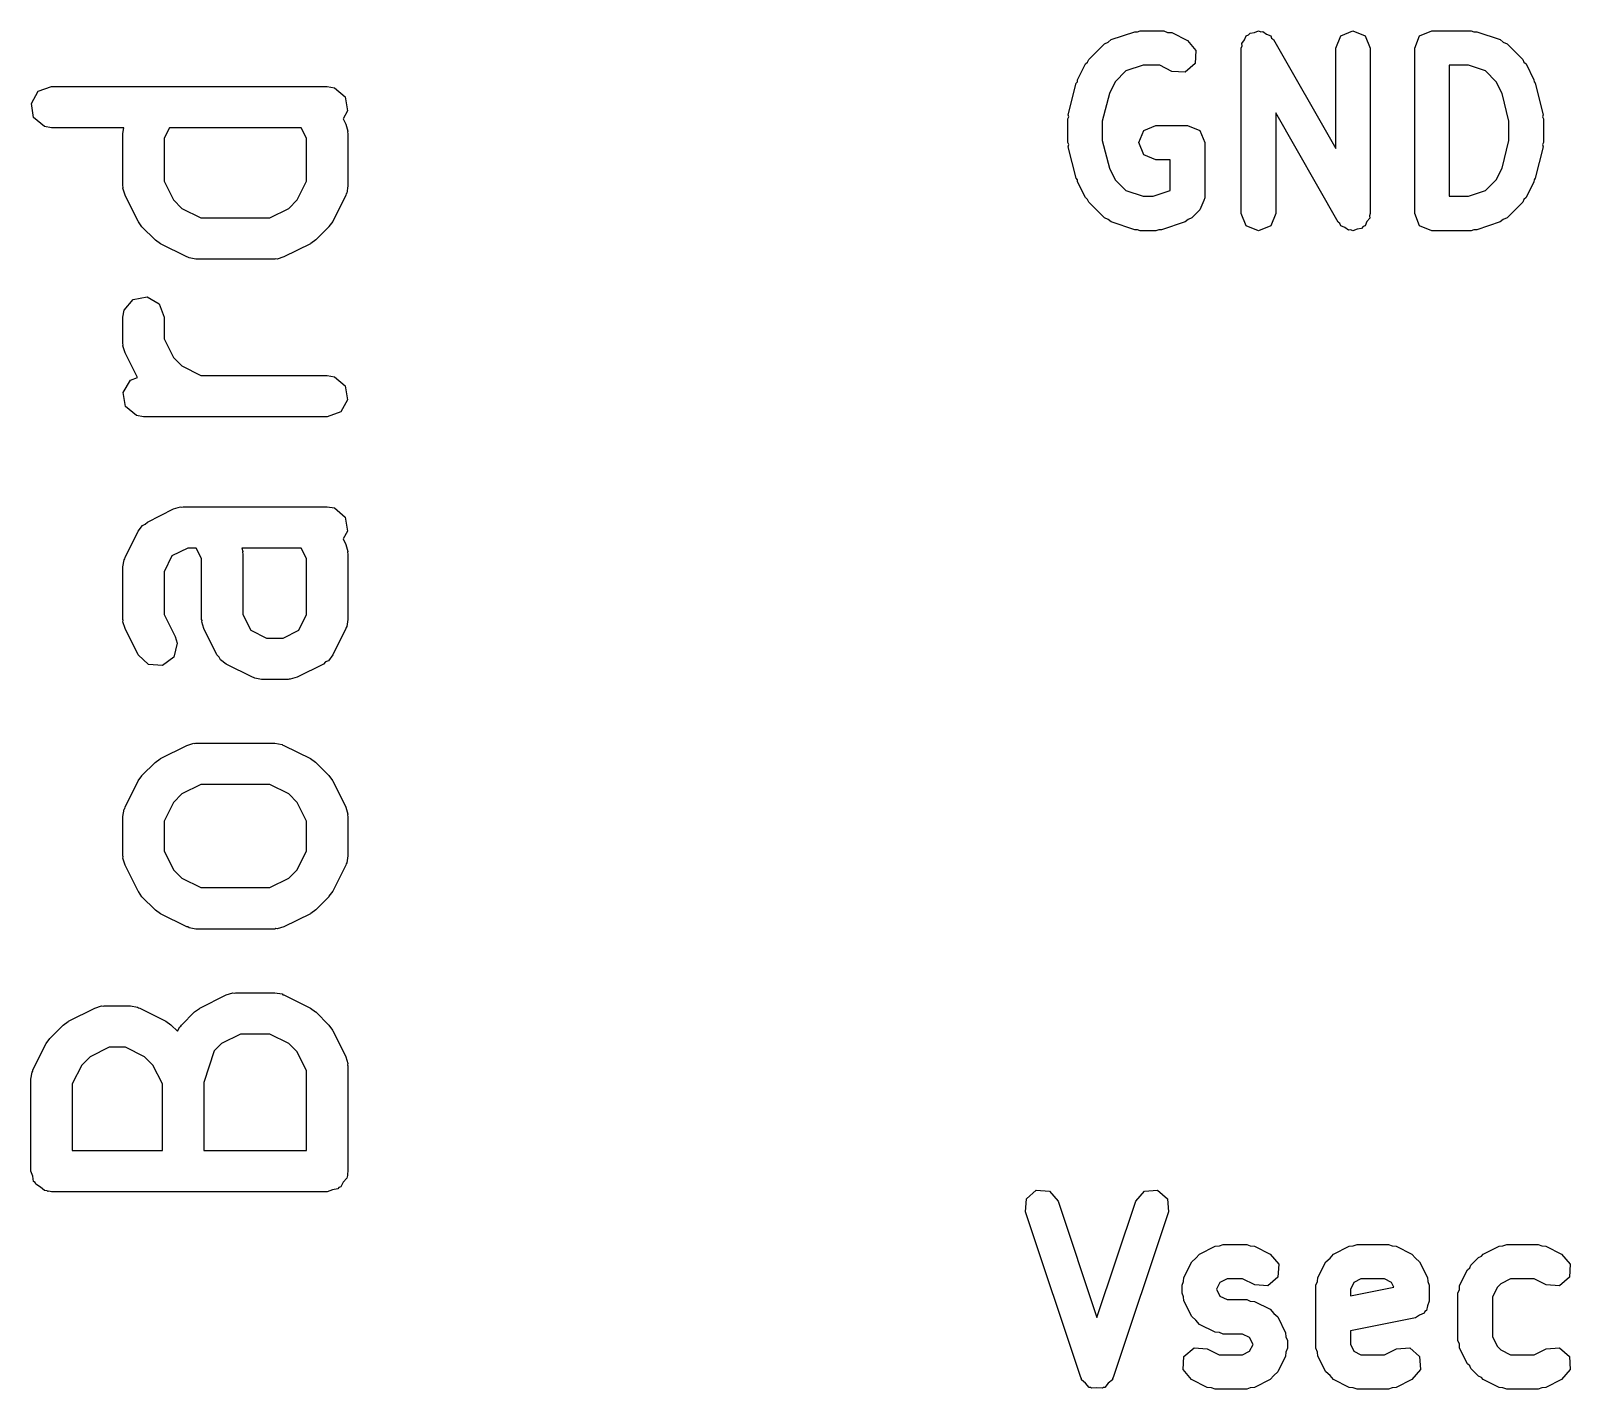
# Model space of a CAD drawing. Extents: x 83.4 to 116.6, y -116.6 to -83.4.
# Drawn here: x 109.38 to 114.96, y -97.93 to -93.01 of the extents above; entities that cross this region are included whole.
import ezdxf

# ---------------------------------------------------------------- set-up
doc = ezdxf.new("R2010")
doc.units = 0
doc.layers.add('BLACK', color=7, linetype='CONTINUOUS')

msp = doc.modelspace()

# ---------------------------------------------------------------- linework, layer by layer
at = {"layer": 'BLACK', "linetype": 'CONTINUOUS'}
for p, q in [((113.27, -93.0558), (113.284, -93.0502)), ((113.284, -93.0502), (113.295, -93.0407)), ((113.295, -93.0407), (113.38, -93.0121)), ((113.38, -93.0121), (113.39, -93.0129)), ((113.39, -93.0129), (113.4, -93.0089)), ((113.4, -93.0089), (113.486, -93.0089)), ((113.486, -93.0089), (113.499, -93.0145)), ((113.499, -93.0145), (113.514, -93.0155)), ((113.514, -93.0155), (113.571, -93.0441)), ((113.571, -93.0441), (113.602, -93.0802)), ((113.768, -93.055), (113.778, -93.0422)), ((113.778, -93.0422), (113.784, -93.0272)), ((113.784, -93.0272), (113.792, -93.0239)), ((113.792, -93.0239), (113.798, -93.0172)), ((113.798, -93.0172), (113.814, -93.0151)), ((113.814, -93.0151), (113.829, -93.0089)), ((113.829, -93.0089), (113.837, -93.0122)), ((113.837, -93.0122), (113.845, -93.0111)), ((113.845, -93.0111), (113.858, -93.021)), ((113.858, -93.021), (113.873, -93.0272)), ((113.873, -93.0272), (113.876, -93.0352)), ((113.876, -93.0352), (113.883, -93.0404)), ((113.883, -93.0404), (114.109, -93.4361)), ((114.109, -93.0714), (114.127, -93.0272)), ((114.127, -93.0272), (114.171, -93.0089)), ((114.171, -93.0089), (114.216, -93.0272)), ((114.216, -93.0272), (114.234, -93.0714)), ((114.395, -93.0714), (114.413, -93.0272)), ((114.413, -93.0272), (114.457, -93.0089)), ((114.457, -93.0089), (114.6, -93.0089)), ((114.6, -93.0089), (114.61, -93.0129)), ((114.61, -93.0129), (114.62, -93.0121)), ((114.62, -93.0121), (114.705, -93.0407)), ((114.705, -93.0407), (114.716, -93.0502)), ((114.716, -93.0502), (114.73, -93.0558)), ((113.213, -93.1129), (113.27, -93.0558)), ((113.602, -93.0802), (113.599, -93.128)), ((113.766, -93.0714), (113.769, -93.0635)), ((113.766, -93.6714), (113.766, -93.0714)), ((113.769, -93.0635), (113.768, -93.055)), ((114.109, -93.4361), (114.109, -93.0714)), ((114.234, -93.0714), (114.234, -93.6714)), ((114.395, -93.6714), (114.395, -93.0714)), ((114.73, -93.0558), (114.787, -93.1129)), ((113.173, -93.1863), (113.201, -93.1292)), ((113.201, -93.1292), (113.209, -93.1225)), ((113.209, -93.1225), (113.213, -93.1129)), ((113.348, -93.1546), (113.309, -93.1942)), ((113.41, -93.1339), (113.348, -93.1546)), ((113.471, -93.1339), (113.41, -93.1339)), ((113.515, -93.1559), (113.471, -93.1339)), ((113.563, -93.1593), (113.515, -93.1559)), ((113.599, -93.128), (113.563, -93.1593)), ((114.52, -93.1339), (114.52, -93.6089)), ((114.59, -93.1339), (114.52, -93.1339)), ((114.652, -93.1546), (114.59, -93.1339)), ((114.691, -93.1942), (114.652, -93.1546)), ((114.787, -93.1129), (114.791, -93.1225)), ((114.791, -93.1225), (114.799, -93.1292)), ((114.799, -93.1292), (114.827, -93.1863)), ((109.404, -93.2283), (109.452, -93.2107)), ((109.452, -93.2107), (110.452, -93.2107)), ((110.452, -93.2107), (110.478, -93.2152)), ((110.478, -93.2152), (110.517, -93.2482)), ((113.139, -93.3134), (113.168, -93.1991)), ((113.168, -93.1991), (113.172, -93.1934)), ((113.172, -93.1934), (113.173, -93.1863)), ((113.309, -93.1942), (113.288, -93.2361)), ((114.712, -93.2361), (114.691, -93.1942)), ((114.827, -93.1863), (114.828, -93.1934)), ((114.828, -93.1934), (114.832, -93.1991)), ((114.832, -93.1991), (114.861, -93.3134)), ((109.379, -93.2727), (109.404, -93.2283)), ((109.387, -93.3232), (109.379, -93.2727)), ((110.517, -93.2482), (110.526, -93.2987)), ((113.288, -93.2361), (113.262, -93.3363)), ((114.737, -93.3363), (114.712, -93.2361)), ((109.427, -93.3562), (109.387, -93.3232)), ((110.526, -93.2987), (110.51, -93.3276)), ((110.51, -93.3276), (110.519, -93.3474)), ((113.137, -93.3286), (113.141, -93.3212)), ((113.137, -93.4143), (113.137, -93.3286)), ((113.141, -93.3212), (113.139, -93.3134)), ((114.117, -93.7024), (113.891, -93.3068)), ((113.891, -93.3068), (113.891, -93.6714)), ((114.861, -93.3134), (114.859, -93.3212)), ((114.859, -93.3212), (114.862, -93.3286)), ((114.862, -93.3286), (114.862, -93.4143)), ((109.452, -93.3607), (109.427, -93.3562)), ((109.714, -93.3607), (109.452, -93.3607)), ((109.711, -93.381), (109.714, -93.3607)), ((109.711, -93.5714), (109.711, -93.381)), ((109.88, -93.3607), (109.861, -93.3987)), ((110.358, -93.3607), (109.88, -93.3607)), ((110.377, -93.3987), (110.358, -93.3607)), ((110.519, -93.3474), (110.527, -93.3724)), ((110.527, -93.3724), (110.526, -93.3767)), ((110.526, -93.3767), (110.527, -93.381)), ((110.527, -93.381), (110.527, -93.5714)), ((113.262, -93.3363), (113.262, -93.4066)), ((113.395, -93.4143), (113.413, -93.3701)), ((113.413, -93.3701), (113.457, -93.3518)), ((113.457, -93.3518), (113.571, -93.3518)), ((113.571, -93.3518), (113.616, -93.3701)), ((113.616, -93.3701), (113.634, -93.4143)), ((114.737, -93.4066), (114.737, -93.3363)), ((109.861, -93.3987), (109.861, -93.5537)), ((110.377, -93.5537), (110.377, -93.3987)), ((113.141, -93.4216), (113.137, -93.4143)), ((113.139, -93.4294), (113.141, -93.4216)), ((113.168, -93.5437), (113.139, -93.4294)), ((113.262, -93.4066), (113.288, -93.5068)), ((113.413, -93.4585), (113.395, -93.4143)), ((113.634, -93.4143), (113.634, -93.6143)), ((114.712, -93.5068), (114.737, -93.4066)), ((114.861, -93.4294), (114.832, -93.5437)), ((114.862, -93.4143), (114.859, -93.4216)), ((114.859, -93.4216), (114.861, -93.4294)), ((113.457, -93.4768), (113.413, -93.4585)), ((113.509, -93.4768), (113.457, -93.4768)), ((113.509, -93.5883), (113.509, -93.4768)), ((109.861, -93.5537), (109.895, -93.6222)), ((110.343, -93.6222), (110.377, -93.5537)), ((113.172, -93.5494), (113.168, -93.5437)), ((113.173, -93.5565), (113.172, -93.5494)), ((113.288, -93.5068), (113.309, -93.5487)), ((113.309, -93.5487), (113.348, -93.5882)), ((114.652, -93.5882), (114.691, -93.5487)), ((114.691, -93.5487), (114.712, -93.5068)), ((114.828, -93.5494), (114.827, -93.5565)), ((114.832, -93.5437), (114.828, -93.5494)), ((109.712, -93.5756), (109.711, -93.5714)), ((109.711, -93.58), (109.712, -93.5756)), ((109.719, -93.605), (109.711, -93.58)), ((109.766, -93.7002), (109.719, -93.605)), ((110.519, -93.605), (110.472, -93.7002)), ((110.52, -93.6005), (110.519, -93.605)), ((110.523, -93.5971), (110.52, -93.6005)), ((110.527, -93.5714), (110.523, -93.5971)), ((113.201, -93.6137), (113.173, -93.5565)), ((113.348, -93.5882), (113.41, -93.6089)), ((113.41, -93.6089), (113.447, -93.6089)), ((113.447, -93.6089), (113.509, -93.5883)), ((114.52, -93.6089), (114.59, -93.6089)), ((114.59, -93.6089), (114.652, -93.5882)), ((114.827, -93.5565), (114.799, -93.6137)), ((109.895, -93.6222), (109.925, -93.6526)), ((109.925, -93.6526), (109.994, -93.6869)), ((110.244, -93.6869), (110.313, -93.6526)), ((110.313, -93.6526), (110.343, -93.6222)), ((113.209, -93.6204), (113.201, -93.6137)), ((113.213, -93.6299), (113.209, -93.6204)), ((113.27, -93.6871), (113.213, -93.6299)), ((113.616, -93.6585), (113.587, -93.687)), ((113.63, -93.6236), (113.616, -93.6585)), ((113.634, -93.6143), (113.63, -93.6236)), ((114.787, -93.6299), (114.73, -93.6871)), ((114.791, -93.6204), (114.787, -93.6299)), ((114.799, -93.6137), (114.791, -93.6204)), ((109.767, -93.7013), (109.766, -93.7002)), ((109.78, -93.7197), (109.767, -93.7013)), ((109.828, -93.7673), (109.78, -93.7197)), ((109.994, -93.6869), (110.244, -93.6869)), ((110.458, -93.7197), (110.41, -93.7673)), ((110.472, -93.7002), (110.458, -93.7182)), ((110.458, -93.7182), (110.458, -93.7197)), ((113.284, -93.6926), (113.27, -93.6871)), ((113.295, -93.7021), (113.284, -93.6926)), ((113.38, -93.7307), (113.295, -93.7021)), ((113.563, -93.7021), (113.477, -93.7307)), ((113.574, -93.6926), (113.563, -93.7021)), ((113.587, -93.687), (113.574, -93.6926)), ((113.784, -93.7156), (113.766, -93.6714)), ((113.829, -93.7339), (113.784, -93.7156)), ((113.873, -93.7156), (113.829, -93.7339)), ((113.891, -93.6714), (113.873, -93.7156)), ((114.124, -93.7077), (114.117, -93.7024)), ((114.127, -93.7156), (114.124, -93.7077)), ((114.142, -93.7218), (114.127, -93.7156)), ((114.208, -93.7189), (114.202, -93.7257)), ((114.216, -93.7156), (114.208, -93.7189)), ((114.222, -93.7007), (114.216, -93.7156)), ((114.232, -93.6879), (114.222, -93.7007)), ((114.234, -93.6714), (114.231, -93.6794)), ((114.231, -93.6794), (114.232, -93.6879)), ((114.413, -93.7156), (114.395, -93.6714)), ((114.457, -93.7339), (114.413, -93.7156)), ((114.705, -93.7021), (114.62, -93.7307)), ((114.716, -93.6926), (114.705, -93.7021)), ((114.73, -93.6871), (114.716, -93.6926)), ((109.829, -93.768), (109.828, -93.7673)), ((109.847, -93.7814), (109.829, -93.768)), ((110.41, -93.7673), (110.392, -93.7802)), ((113.39, -93.73), (113.38, -93.7307)), ((113.4, -93.7339), (113.39, -93.73)), ((113.457, -93.7339), (113.4, -93.7339)), ((113.467, -93.73), (113.457, -93.7339)), ((113.477, -93.7307), (113.467, -93.73)), ((114.155, -93.7317), (114.142, -93.7218)), ((114.163, -93.7306), (114.155, -93.7317)), ((114.171, -93.7339), (114.163, -93.7306)), ((114.186, -93.7277), (114.171, -93.7339)), ((114.202, -93.7257), (114.186, -93.7277)), ((114.6, -93.7339), (114.457, -93.7339)), ((114.61, -93.73), (114.6, -93.7339)), ((114.62, -93.7307), (114.61, -93.73)), ((109.943, -93.829), (109.847, -93.7814)), ((109.947, -93.8295), (109.943, -93.829)), ((109.951, -93.8324), (109.947, -93.8295)), ((109.976, -93.8369), (109.951, -93.8324)), ((110.295, -93.829), (110.27, -93.8364)), ((110.391, -93.7814), (110.295, -93.829)), ((110.392, -93.7802), (110.391, -93.7814)), ((110.262, -93.8369), (109.976, -93.8369)), ((110.266, -93.8354), (110.262, -93.8369)), ((110.27, -93.8364), (110.266, -93.8354)), ((109.715, -94.022), (109.748, -93.9827)), ((109.748, -93.9827), (109.799, -93.9738)), ((109.799, -93.9738), (109.843, -93.9994)), ((109.843, -93.9994), (109.861, -94.0476)), ((109.711, -94.0476), (109.715, -94.022)), ((109.711, -94.1429), (109.711, -94.0476)), ((109.861, -94.0476), (109.861, -94.1252)), ((109.712, -94.1471), (109.711, -94.1429)), ((109.711, -94.1514), (109.712, -94.1471)), ((109.719, -94.1764), (109.711, -94.1514)), ((109.861, -94.1252), (109.895, -94.1937)), ((109.764, -94.2664), (109.719, -94.1764)), ((109.895, -94.1937), (109.925, -94.2241)), ((109.925, -94.2241), (109.994, -94.2583)), ((109.712, -94.3203), (109.738, -94.2759)), ((109.738, -94.2759), (109.764, -94.2664)), ((109.994, -94.2583), (110.452, -94.2583)), ((110.452, -94.2583), (110.478, -94.2629)), ((110.478, -94.2629), (110.517, -94.2958)), ((109.721, -94.3708), (109.712, -94.3203)), ((110.517, -94.2958), (110.526, -94.3464)), ((109.76, -94.4038), (109.721, -94.3708)), ((110.501, -94.3908), (110.452, -94.4083)), ((110.526, -94.3464), (110.501, -94.3908)), ((109.786, -94.4083), (109.76, -94.4038)), ((110.452, -94.4083), (109.786, -94.4083)), ((109.8, -94.7901), (109.895, -94.7424)), ((109.895, -94.7424), (109.92, -94.735)), ((109.92, -94.735), (109.924, -94.7361)), ((109.924, -94.7361), (109.929, -94.7345)), ((109.929, -94.7345), (110.452, -94.7345)), ((110.452, -94.7345), (110.478, -94.739)), ((110.478, -94.739), (110.517, -94.772)), ((110.517, -94.772), (110.526, -94.8225)), ((109.719, -94.9188), (109.766, -94.8236)), ((109.766, -94.8236), (109.782, -94.8027)), ((109.782, -94.8027), (109.792, -94.7982)), ((109.792, -94.7982), (109.8, -94.7901)), ((110.526, -94.8225), (110.51, -94.8514)), ((109.946, -94.8845), (109.889, -94.913)), ((109.977, -94.8845), (109.946, -94.8845)), ((109.996, -94.9225), (109.977, -94.8845)), ((110.142, -94.8845), (110.146, -94.8962)), ((110.358, -94.8845), (110.142, -94.8845)), ((110.377, -94.9225), (110.358, -94.8845)), ((110.51, -94.8514), (110.519, -94.8712)), ((110.519, -94.8712), (110.527, -94.8962)), ((109.711, -94.9524), (109.715, -94.9267)), ((109.715, -94.9267), (109.718, -94.9233)), ((109.718, -94.9233), (109.719, -94.9188)), ((109.889, -94.913), (109.861, -94.9701)), ((109.996, -95.1429), (109.996, -94.9225)), ((110.146, -94.8962), (110.145, -94.9005)), ((110.145, -94.9005), (110.146, -94.9048)), ((110.146, -94.9048), (110.146, -95.1252)), ((110.377, -95.1252), (110.377, -94.9225)), ((110.527, -94.8962), (110.526, -94.9005)), ((110.526, -94.9005), (110.527, -94.9048)), ((110.527, -94.9048), (110.527, -95.1429)), ((109.711, -95.1429), (109.711, -94.9524)), ((109.861, -94.9701), (109.861, -95.1252)), ((109.712, -95.1471), (109.711, -95.1429)), ((109.711, -95.1514), (109.712, -95.1471)), ((109.719, -95.1764), (109.711, -95.1514)), ((109.861, -95.1252), (109.9, -95.2046)), ((109.998, -95.1471), (109.996, -95.1429)), ((109.997, -95.1514), (109.998, -95.1471)), ((110.004, -95.1764), (109.997, -95.1514)), ((110.146, -95.1252), (110.175, -95.1822)), ((110.349, -95.1822), (110.377, -95.1252)), ((110.52, -95.1719), (110.519, -95.1764)), ((110.523, -95.1685), (110.52, -95.1719)), ((110.527, -95.1429), (110.523, -95.1685)), ((109.766, -95.2716), (109.719, -95.1764)), ((109.9, -95.2046), (109.908, -95.2295)), ((110.052, -95.2716), (110.004, -95.1764)), ((110.175, -95.1822), (110.232, -95.2107)), ((110.232, -95.2107), (110.292, -95.2107)), ((110.292, -95.2107), (110.349, -95.1822)), ((110.519, -95.1764), (110.472, -95.2716)), ((109.804, -95.3069), (109.766, -95.2716)), ((109.896, -95.2794), (109.855, -95.31)), ((109.908, -95.2295), (109.896, -95.2794)), ((110.06, -95.2794), (110.052, -95.2716)), ((110.065, -95.2897), (110.06, -95.2794)), ((110.472, -95.2716), (110.456, -95.2926)), ((109.855, -95.31), (109.804, -95.3069)), ((110.086, -95.3052), (110.065, -95.2897)), ((110.181, -95.3528), (110.086, -95.3052)), ((110.438, -95.3052), (110.343, -95.3528)), ((110.446, -95.297), (110.438, -95.3052)), ((110.456, -95.2926), (110.446, -95.297)), ((110.185, -95.3533), (110.181, -95.3528)), ((110.189, -95.3562), (110.185, -95.3533)), ((110.214, -95.3607), (110.189, -95.3562)), ((110.31, -95.3607), (110.214, -95.3607)), ((110.314, -95.3592), (110.31, -95.3607)), ((110.318, -95.3602), (110.314, -95.3592)), ((110.343, -95.3528), (110.318, -95.3602)), ((109.847, -95.6472), (109.943, -95.5996)), ((109.943, -95.5996), (109.968, -95.5922)), ((109.968, -95.5922), (109.972, -95.5932)), ((109.972, -95.5932), (109.976, -95.5917)), ((109.976, -95.5917), (110.262, -95.5917)), ((110.262, -95.5917), (110.288, -95.5962)), ((110.288, -95.5962), (110.291, -95.5991)), ((110.291, -95.5991), (110.295, -95.5996)), ((110.295, -95.5996), (110.391, -95.6472)), ((109.78, -95.7089), (109.828, -95.6613)), ((109.828, -95.6613), (109.846, -95.6484)), ((109.846, -95.6484), (109.847, -95.6472)), ((110.391, -95.6472), (110.409, -95.6606)), ((110.409, -95.6606), (110.41, -95.6613)), ((110.41, -95.6613), (110.458, -95.7089)), ((109.719, -95.8236), (109.766, -95.7284)), ((109.766, -95.7284), (109.78, -95.7104)), ((109.78, -95.7104), (109.78, -95.7089)), ((110.458, -95.7089), (110.471, -95.7272)), ((110.471, -95.7272), (110.472, -95.7284)), ((110.472, -95.7284), (110.519, -95.8236)), ((109.925, -95.7759), (109.895, -95.8063)), ((109.994, -95.7417), (109.925, -95.7759)), ((110.244, -95.7417), (109.994, -95.7417)), ((110.313, -95.7759), (110.244, -95.7417)), ((110.343, -95.8063), (110.313, -95.7759)), ((109.711, -95.8571), (109.715, -95.8315)), ((109.715, -95.8315), (109.718, -95.8281)), ((109.718, -95.8281), (109.719, -95.8236)), ((109.895, -95.8063), (109.861, -95.8748)), ((110.377, -95.8748), (110.343, -95.8063)), ((110.519, -95.8236), (110.527, -95.8486)), ((109.711, -96), (109.711, -95.8571)), ((109.861, -95.8748), (109.861, -95.9823)), ((110.377, -95.9823), (110.377, -95.8748)), ((110.527, -95.8486), (110.526, -95.8529)), ((110.526, -95.8529), (110.527, -95.8571)), ((110.527, -95.8571), (110.527, -96)), ((109.712, -96.0042), (109.711, -96)), ((109.711, -96.0086), (109.712, -96.0042)), ((109.719, -96.0335), (109.711, -96.0086)), ((109.861, -95.9823), (109.895, -96.0508)), ((110.343, -96.0508), (110.377, -95.9823)), ((110.527, -96), (110.523, -96.0257)), ((109.766, -96.1288), (109.719, -96.0335)), ((109.895, -96.0508), (109.925, -96.0812)), ((110.313, -96.0812), (110.343, -96.0508)), ((110.519, -96.0335), (110.472, -96.1288)), ((110.52, -96.0291), (110.519, -96.0335)), ((110.523, -96.0257), (110.52, -96.0291)), ((109.925, -96.0812), (109.994, -96.1155)), ((109.994, -96.1155), (110.244, -96.1155)), ((110.244, -96.1155), (110.313, -96.0812)), ((109.767, -96.1299), (109.766, -96.1288)), ((109.78, -96.1483), (109.767, -96.1299)), ((109.828, -96.1959), (109.78, -96.1483)), ((110.458, -96.1483), (110.41, -96.1959)), ((110.472, -96.1288), (110.458, -96.1468)), ((110.458, -96.1468), (110.458, -96.1483)), ((109.829, -96.1966), (109.828, -96.1959)), ((109.847, -96.2099), (109.829, -96.1966)), ((109.943, -96.2576), (109.847, -96.2099)), ((110.391, -96.2099), (110.295, -96.2576)), ((110.392, -96.2087), (110.391, -96.2099)), ((110.41, -96.1959), (110.392, -96.2087)), ((109.947, -96.2581), (109.943, -96.2576)), ((109.951, -96.261), (109.947, -96.2581)), ((109.976, -96.2655), (109.951, -96.261)), ((110.262, -96.2655), (109.976, -96.2655)), ((110.266, -96.2639), (110.262, -96.2655)), ((110.27, -96.265), (110.266, -96.2639)), ((110.295, -96.2576), (110.27, -96.265)), ((109.99, -96.552), (110.086, -96.5043)), ((110.086, -96.5043), (110.11, -96.4969)), ((110.11, -96.4969), (110.115, -96.498)), ((110.115, -96.498), (110.119, -96.4964)), ((110.119, -96.4964), (110.262, -96.4964)), ((110.262, -96.4964), (110.288, -96.501)), ((110.288, -96.501), (110.291, -96.5038)), ((110.291, -96.5038), (110.295, -96.5043)), ((110.295, -96.5043), (110.391, -96.552)), ((109.514, -96.5996), (109.609, -96.552)), ((109.609, -96.552), (109.634, -96.5445)), ((109.634, -96.5445), (109.639, -96.5456)), ((109.639, -96.5456), (109.643, -96.544)), ((109.643, -96.544), (109.738, -96.544)), ((109.738, -96.544), (109.764, -96.5486)), ((109.764, -96.5486), (109.767, -96.5515)), ((109.767, -96.5515), (109.772, -96.552)), ((109.772, -96.552), (109.867, -96.5996)), ((109.923, -96.6136), (109.971, -96.566)), ((109.971, -96.566), (109.989, -96.5532)), ((109.989, -96.5532), (109.99, -96.552)), ((110.391, -96.552), (110.409, -96.5653)), ((110.409, -96.5653), (110.41, -96.566)), ((110.41, -96.566), (110.458, -96.6136)), ((109.447, -96.6613), (109.495, -96.6136)), ((109.495, -96.6136), (109.513, -96.6008)), ((109.513, -96.6008), (109.514, -96.5996)), ((109.867, -96.5996), (109.885, -96.6129)), ((109.885, -96.6129), (109.886, -96.6136)), ((109.886, -96.6136), (109.909, -96.636)), ((109.909, -96.636), (109.917, -96.62)), ((109.917, -96.62), (109.921, -96.6177)), ((109.921, -96.6177), (109.923, -96.6136)), ((110.458, -96.6136), (110.471, -96.632)), ((109.433, -96.6807), (109.446, -96.6627)), ((109.446, -96.6627), (109.447, -96.6613)), ((110.137, -96.6464), (110.068, -96.6807)), ((110.244, -96.6464), (110.137, -96.6464)), ((110.313, -96.6807), (110.244, -96.6464)), ((110.471, -96.632), (110.472, -96.6331)), ((110.472, -96.6331), (110.519, -96.7284)), ((109.385, -96.776), (109.433, -96.6807)), ((109.592, -96.7283), (109.562, -96.7587)), ((109.661, -96.694), (109.592, -96.7283)), ((109.72, -96.694), (109.661, -96.694)), ((109.789, -96.7283), (109.72, -96.694)), ((109.819, -96.7587), (109.789, -96.7283)), ((110.042, -96.7072), (110.004, -96.8217)), ((110.068, -96.6807), (110.042, -96.7072)), ((110.343, -96.7111), (110.313, -96.6807)), ((110.377, -96.7796), (110.343, -96.7111)), ((110.519, -96.7284), (110.527, -96.7533)), ((109.377, -96.8095), (109.382, -96.7839)), ((109.382, -96.7839), (109.385, -96.7804)), ((109.385, -96.7804), (109.385, -96.776)), ((109.562, -96.7587), (109.527, -96.8272)), ((109.854, -96.8272), (109.819, -96.7587)), ((110.377, -97.0679), (110.377, -96.7796)), ((110.527, -96.7533), (110.526, -96.7577)), ((110.526, -96.7577), (110.527, -96.7619)), ((110.527, -96.7619), (110.527, -97.1429)), ((109.377, -97.1429), (109.377, -96.8095)), ((109.527, -96.8272), (109.527, -97.0679)), ((109.854, -97.0679), (109.854, -96.8272)), ((110.004, -96.8217), (110.004, -97.0679)), ((109.527, -97.0679), (109.854, -97.0679)), ((110.004, -97.0679), (110.377, -97.0679)), ((109.384, -97.1612), (109.377, -97.1429)), ((109.387, -97.1804), (109.384, -97.1612)), ((109.393, -97.1847), (109.387, -97.1804)), ((110.523, -97.1685), (110.51, -97.1834)), ((110.525, -97.1588), (110.523, -97.1685)), ((110.526, -97.1559), (110.525, -97.1588)), ((110.527, -97.1429), (110.526, -97.1526)), ((110.526, -97.1526), (110.526, -97.1559)), ((109.395, -97.1911), (109.393, -97.1847)), ((109.412, -97.2008), (109.395, -97.1911)), ((109.427, -97.2133), (109.412, -97.2008)), ((109.436, -97.2151), (109.427, -97.2133)), ((109.439, -97.2167), (109.436, -97.2151)), ((109.443, -97.2161), (109.439, -97.2167)), ((109.452, -97.2179), (109.443, -97.2161)), ((110.452, -97.2179), (109.452, -97.2179)), ((110.471, -97.2112), (110.452, -97.2179)), ((110.49, -97.2078), (110.471, -97.2112)), ((110.494, -97.2026), (110.49, -97.2078)), ((110.501, -97.2003), (110.494, -97.2026)), ((110.51, -97.1834), (110.501, -97.2003)), ((112.987, -97.2435), (113.023, -97.2121)), ((113.023, -97.2121), (113.071, -97.2155)), ((113.071, -97.2155), (113.102, -97.2517)), ((113.384, -97.2517), (113.415, -97.2155)), ((113.415, -97.2155), (113.463, -97.2121)), ((113.463, -97.2121), (113.499, -97.2435)), ((112.984, -97.2912), (112.987, -97.2435)), ((113.184, -97.8912), (112.984, -97.2912)), ((113.102, -97.2517), (113.243, -97.6738)), ((113.243, -97.6738), (113.384, -97.2517)), ((113.502, -97.2912), (113.302, -97.8912)), ((113.499, -97.2435), (113.502, -97.2912)), ((113.587, -97.472), (113.602, -97.4591)), ((113.602, -97.4591), (113.615, -97.4441)), ((113.615, -97.4441), (113.672, -97.4155)), ((113.672, -97.4155), (113.687, -97.4145)), ((113.687, -97.4145), (113.7, -97.4089)), ((113.7, -97.4089), (113.786, -97.4089)), ((113.786, -97.4089), (113.799, -97.4145)), ((113.799, -97.4145), (113.814, -97.4155)), ((113.814, -97.4155), (113.871, -97.4441)), ((113.871, -97.4441), (113.902, -97.4802)), ((114.073, -97.472), (114.088, -97.4591)), ((114.088, -97.4591), (114.101, -97.4441)), ((114.101, -97.4441), (114.158, -97.4155)), ((114.158, -97.4155), (114.172, -97.4145)), ((114.172, -97.4145), (114.186, -97.4089)), ((114.186, -97.4089), (114.3, -97.4089)), ((114.3, -97.4089), (114.313, -97.4145)), ((114.313, -97.4145), (114.328, -97.4155)), ((114.328, -97.4155), (114.385, -97.4441)), ((114.385, -97.4441), (114.398, -97.4591)), ((114.398, -97.4591), (114.413, -97.472)), ((114.599, -97.4844), (114.627, -97.4558)), ((114.627, -97.4558), (114.637, -97.4519)), ((114.637, -97.4519), (114.643, -97.4441)), ((114.643, -97.4441), (114.701, -97.4155)), ((114.701, -97.4155), (114.715, -97.4145)), ((114.715, -97.4145), (114.729, -97.4089)), ((114.729, -97.4089), (114.843, -97.4089)), ((114.843, -97.4089), (114.856, -97.4145)), ((114.856, -97.4145), (114.871, -97.4155)), ((114.871, -97.4155), (114.928, -97.4441)), ((114.928, -97.4441), (114.959, -97.4802)), ((113.558, -97.5292), (113.587, -97.472)), ((113.902, -97.4802), (113.899, -97.528)), ((114.044, -97.5292), (114.073, -97.472)), ((114.413, -97.472), (114.442, -97.5292)), ((114.558, -97.5578), (114.587, -97.5006)), ((114.587, -97.5006), (114.595, -97.4939)), ((114.595, -97.4939), (114.599, -97.4844)), ((114.959, -97.4802), (114.956, -97.528)), ((113.552, -97.5571), (113.557, -97.5437)), ((113.552, -97.5857), (113.552, -97.5571)), ((113.557, -97.5437), (113.558, -97.5292)), ((113.689, -97.5466), (113.677, -97.5714)), ((113.677, -97.5714), (113.689, -97.5963)), ((113.715, -97.5339), (113.689, -97.5466)), ((113.771, -97.5339), (113.715, -97.5339)), ((113.815, -97.5559), (113.771, -97.5339)), ((113.863, -97.5593), (113.815, -97.5559)), ((113.899, -97.528), (113.863, -97.5593)), ((114.037, -97.5571), (114.043, -97.5437)), ((114.037, -97.7857), (114.037, -97.5571)), ((114.043, -97.5437), (114.044, -97.5292)), ((114.175, -97.5466), (114.162, -97.5719)), ((114.162, -97.5952), (114.319, -97.5639)), ((114.162, -97.5719), (114.162, -97.5952)), ((114.2, -97.5339), (114.175, -97.5466)), ((114.285, -97.5339), (114.2, -97.5339)), ((114.311, -97.5466), (114.285, -97.5339)), ((114.319, -97.5639), (114.311, -97.5466)), ((114.442, -97.5292), (114.443, -97.5437)), ((114.443, -97.5437), (114.448, -97.5571)), ((114.448, -97.5571), (114.448, -97.6143)), ((114.552, -97.5857), (114.557, -97.5723)), ((114.557, -97.5723), (114.558, -97.5578)), ((114.694, -97.5656), (114.677, -97.6005)), ((114.708, -97.5514), (114.694, -97.5656)), ((114.743, -97.5339), (114.708, -97.5514)), ((114.828, -97.5339), (114.743, -97.5339)), ((114.872, -97.5559), (114.828, -97.5339)), ((114.92, -97.5593), (114.872, -97.5559)), ((114.956, -97.528), (114.92, -97.5593)), ((113.557, -97.5992), (113.552, -97.5857)), ((113.558, -97.6137), (113.557, -97.5992)), ((113.587, -97.6708), (113.558, -97.6137)), ((113.689, -97.5963), (113.715, -97.6089)), ((113.715, -97.6089), (113.786, -97.6089)), ((113.786, -97.6089), (113.799, -97.6145)), ((113.799, -97.6145), (113.814, -97.6155)), ((113.814, -97.6155), (113.871, -97.6441)), ((114.448, -97.6143), (114.441, -97.6311)), ((114.552, -97.7571), (114.552, -97.5857)), ((114.677, -97.6005), (114.677, -97.7424)), ((113.602, -97.6838), (113.587, -97.6708)), ((113.615, -97.6988), (113.602, -97.6838)), ((113.871, -97.6441), (113.884, -97.6591)), ((113.884, -97.6591), (113.899, -97.672)), ((113.899, -97.672), (113.927, -97.7292)), ((114.398, -97.6756), (114.162, -97.7227)), ((114.413, -97.6654), (114.398, -97.6756)), ((114.43, -97.6585), (114.413, -97.6654)), ((114.432, -97.6525), (114.43, -97.6585)), ((114.438, -97.649), (114.432, -97.6525)), ((114.441, -97.6311), (114.438, -97.649)), ((113.672, -97.7273), (113.615, -97.6988)), ((113.687, -97.7284), (113.672, -97.7273)), ((113.7, -97.7339), (113.687, -97.7284)), ((113.771, -97.7339), (113.7, -97.7339)), ((113.796, -97.7466), (113.771, -97.7339)), ((113.927, -97.7292), (113.928, -97.7437)), ((114.162, -97.7227), (114.162, -97.771)), ((113.558, -97.8149), (113.595, -97.7836)), ((113.595, -97.7836), (113.642, -97.787)), ((113.642, -97.787), (113.686, -97.8089)), ((113.771, -97.8089), (113.796, -97.7963)), ((113.809, -97.7714), (113.796, -97.7466)), ((113.796, -97.7963), (113.809, -97.7714)), ((113.928, -97.7437), (113.934, -97.7571)), ((113.934, -97.7857), (113.928, -97.7992)), ((113.934, -97.7571), (113.934, -97.7857)), ((114.043, -97.7992), (114.037, -97.7857)), ((114.162, -97.771), (114.175, -97.7963)), ((114.175, -97.7963), (114.2, -97.8089)), ((114.285, -97.8089), (114.329, -97.787)), ((114.329, -97.787), (114.377, -97.7836)), ((114.377, -97.7836), (114.413, -97.8149)), ((114.557, -97.7706), (114.552, -97.7571)), ((114.558, -97.7851), (114.557, -97.7706)), ((114.587, -97.8422), (114.558, -97.7851)), ((114.677, -97.7424), (114.694, -97.7773)), ((114.694, -97.7773), (114.708, -97.7915)), ((114.708, -97.7915), (114.743, -97.8089)), ((114.828, -97.8089), (114.872, -97.787)), ((114.872, -97.787), (114.92, -97.7836)), ((114.92, -97.7836), (114.956, -97.8149)), ((113.555, -97.8626), (113.558, -97.8149)), ((113.686, -97.8089), (113.771, -97.8089)), ((113.927, -97.8137), (113.899, -97.8708)), ((113.928, -97.7992), (113.927, -97.8137)), ((114.044, -97.8137), (114.043, -97.7992)), ((114.073, -97.8708), (114.044, -97.8137)), ((114.2, -97.8089), (114.285, -97.8089)), ((114.413, -97.8149), (114.416, -97.8626)), ((114.595, -97.849), (114.587, -97.8422)), ((114.599, -97.8585), (114.595, -97.849)), ((114.743, -97.8089), (114.828, -97.8089)), ((114.956, -97.8149), (114.959, -97.8626)), ((113.187, -97.8947), (113.184, -97.8912)), ((113.187, -97.8994), (113.187, -97.8947)), ((113.202, -97.9124), (113.187, -97.8994)), ((113.299, -97.8994), (113.284, -97.9124)), ((113.302, -97.8912), (113.299, -97.8947)), ((113.299, -97.8947), (113.299, -97.8994)), ((113.586, -97.8988), (113.555, -97.8626)), ((113.643, -97.9273), (113.586, -97.8988)), ((113.871, -97.8988), (113.814, -97.9273)), ((113.884, -97.8838), (113.871, -97.8988)), ((113.899, -97.8708), (113.884, -97.8838)), ((114.088, -97.8838), (114.073, -97.8708)), ((114.101, -97.8988), (114.088, -97.8838)), ((114.158, -97.9273), (114.101, -97.8988)), ((114.385, -97.8988), (114.328, -97.9273)), ((114.416, -97.8626), (114.385, -97.8988)), ((114.627, -97.8871), (114.599, -97.8585)), ((114.637, -97.891), (114.627, -97.8871)), ((114.643, -97.8988), (114.637, -97.891)), ((114.701, -97.9273), (114.643, -97.8988)), ((114.928, -97.8988), (114.871, -97.9273)), ((114.959, -97.8626), (114.928, -97.8988)), ((113.215, -97.9273), (113.202, -97.9124)), ((113.22, -97.9277), (113.215, -97.9273)), ((113.223, -97.9307), (113.22, -97.9277)), ((113.243, -97.9293), (113.223, -97.9307)), ((113.263, -97.9307), (113.243, -97.9293)), ((113.266, -97.9277), (113.263, -97.9307)), ((113.271, -97.9273), (113.266, -97.9277)), ((113.284, -97.9124), (113.271, -97.9273)), ((113.658, -97.9284), (113.643, -97.9273)), ((113.671, -97.9339), (113.658, -97.9284)), ((113.786, -97.9339), (113.671, -97.9339)), ((113.799, -97.9284), (113.786, -97.9339)), ((113.814, -97.9273), (113.799, -97.9284)), ((114.172, -97.9284), (114.158, -97.9273)), ((114.186, -97.9339), (114.172, -97.9284)), ((114.3, -97.9339), (114.186, -97.9339)), ((114.313, -97.9284), (114.3, -97.9339)), ((114.328, -97.9273), (114.313, -97.9284)), ((114.715, -97.9284), (114.701, -97.9273)), ((114.729, -97.9339), (114.715, -97.9284)), ((114.843, -97.9339), (114.729, -97.9339)), ((114.856, -97.9284), (114.843, -97.9339)), ((114.871, -97.9273), (114.856, -97.9284))]:
    msp.add_line(p, q, dxfattribs=at)

doc.saveas('drawing.dxf')
